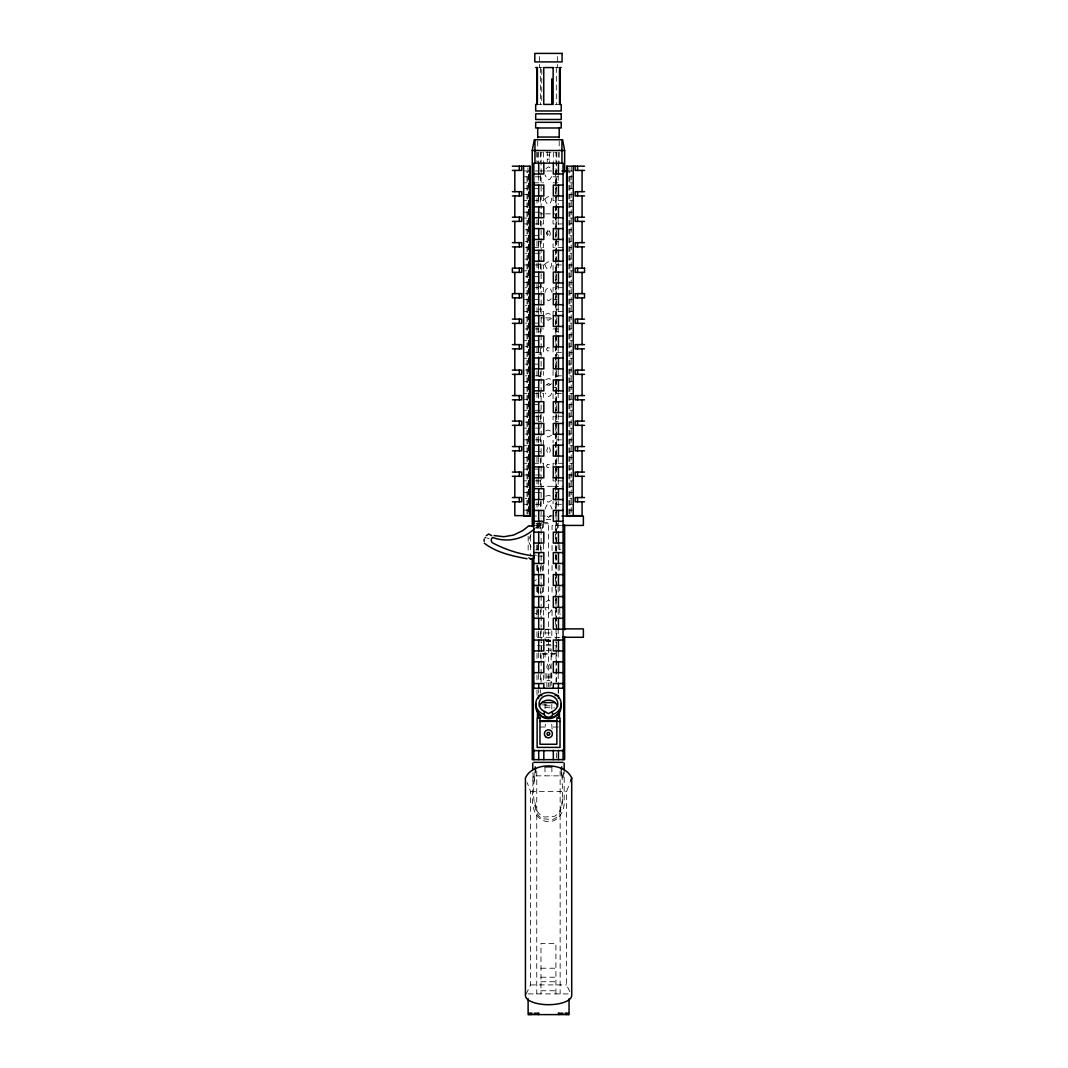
<?xml version="1.0" encoding="UTF-8"?>
<svg xmlns="http://www.w3.org/2000/svg" width="1068" height="1068" viewBox="0 0 1068 1068"><rect width="100%" height="100%" fill="white"/><g stroke="black" fill="none" stroke-linecap="round" stroke-linejoin="round"><path stroke-width="0.75" stroke-dasharray="5 3.75" d="M532.718 781.042L533.533 772.578M544.907 727.468L545.401 724.197M552.116 729.177L551.755 724.197M534.16 781.109L535.148 772.845M562.729 798.797L560.5 809.197A13.977 12.843 0 0 1 554.439 816.312L544.72 817.033L542.464 816.312A13.977 12.843 0 0 1 536.39 809.197L534.16 798.797M535.148 770.362C533.8 783.965 531.997 798.517 536.39 811.693A13.977 12.843 0 0 0 542.464 818.809L552.169 819.516L554.439 818.809A13.977 12.843 0 0 0 560.5 811.693L562.729 801.294L561.928 771.577M545.027 292.579L545.975 289.642L548.578 287.719L550.407 288.6L552.116 292.579M545.027 509.182L546.736 505.204L548.578 504.323L550.407 505.204L552.116 509.182M569.778 991.518L566.574 984.91L566.574 791.508L569.992 782.564M530.943 534.374L528.246 540.808L531.383 547.657M551.755 176.594L549.526 179.651L547.63 179.651L545.027 175.018M551.755 393.198L550.407 395.601L548.578 396.468L546.736 395.601L545.401 393.198M551.755 609.801L549.526 612.845L547.63 612.845L545.027 608.213M526.083 994.161L530.582 984.91L530.582 791.508L527.151 782.564M535.388 528.046L538.98 525.443L542.557 528.046L534.868 528.046M545.975 168.677L548.578 166.768L551.168 168.677M551.168 298.906L548.578 300.829L545.975 298.906M545.975 385.281L548.578 383.372L551.168 385.281M551.168 515.51L548.578 517.419L545.975 515.51M545.975 601.885L548.578 599.976L551.168 601.885M551.502 318.518L548.325 320.28L545.721 319.252M551.502 383.706L549.272 385.348L545.721 384.44M551.502 435.25L548.325 437.012L545.134 435.25M551.502 500.438L548.325 502.2L545.134 500.438M535.095 580.565L536.376 579.75M545.721 314.259L548.325 313.218L551.502 314.98M545.721 379.434L549.272 378.526L551.502 380.168M545.721 430.991L548.325 429.95L551.502 431.726M545.721 496.179L549.272 495.258L551.502 496.9M535.695 549.886L537.124 549.459M559.765 614.234L560.513 614.127M538.846 67.564L542.17 67.564M554.733 67.564L560.139 67.564M536.75 104.41L541.756 104.41L541.756 67.564M555.133 104.41L559.499 104.41M547.23 155.02L549.66 155.02M547.23 159.119L549.66 159.119M523.761 170.96L527.005 170.96L527.005 514.549M535.455 170.96L538.699 170.96M540.328 170.96L545.201 170.96M546.736 170.96L558.19 170.96M573.129 170.96L569.885 170.96L569.885 514.549M523.761 176.807L527.005 176.807M535.375 176.807L543.572 176.807M553.064 176.807L561.434 176.807M569.885 176.807L573.129 176.807M523.761 182.802L527.005 182.802M533.826 182.802L543.572 182.802M553.064 182.802L561.434 182.802M569.885 182.802L573.129 182.802M523.761 188.662L527.005 188.662M533.826 188.662L543.572 188.662M569.885 188.662L573.129 188.662M523.761 194.643L527.005 194.643M569.885 194.643L573.129 194.643M523.761 200.504L527.005 200.504M533.826 200.504L543.572 200.504L543.572 197.58M563.063 200.504L553.064 200.504L553.064 197.58M569.885 200.504L573.129 200.504M523.761 206.364L527.005 206.364M569.885 206.364L573.129 206.364M523.761 212.225L527.005 212.225M535.455 212.225L541.957 212.225M569.885 212.225L573.129 212.225M540.408 213.854L542.824 213.854M545.534 213.854L551.355 213.854M554.065 213.854L556.481 213.854M523.761 218.086L527.005 218.086M569.885 218.086L573.129 218.086M523.761 223.946L527.005 223.946M533.826 223.946L543.572 223.946L543.572 218.086M563.063 223.946L553.064 223.946L553.064 219.554M569.885 223.946L573.129 223.946M525.389 229.807L527.005 229.807M569.885 229.807L571.5 229.807M525.389 235.668L527.005 235.668M533.826 235.668L541.957 235.668M569.885 235.668L571.5 235.668M525.389 241.528L527.005 241.528M569.885 241.528L571.5 241.528M538.699 241.742L541.129 241.742M556.014 241.742L558.19 241.742M525.389 247.389L527.005 247.389M533.826 247.389L543.572 247.389L543.572 241.528M563.063 247.389L553.064 247.389L553.064 241.528M569.885 247.389L571.5 247.389M525.389 253.249L527.005 253.249M535.375 253.249L543.572 253.249M569.885 253.249L571.5 253.249M525.389 259.11L527.005 259.11M569.885 259.11L571.5 259.11M538.699 264.223L541.129 264.223M556.014 264.223L558.19 264.223M523.761 264.971L527.005 264.971M533.826 264.971L543.572 264.971L543.572 269.363M561.434 264.971L553.064 264.971L553.064 270.818M569.885 264.971L573.129 264.971M523.761 270.818L527.005 270.818M569.885 270.818L573.129 270.818M525.389 276.679L527.005 276.679M533.826 276.679L541.957 276.679M569.885 276.679L571.5 276.679M523.761 282.539L527.005 282.539M569.885 282.539L573.129 282.539M538.699 286.718L541.129 286.718M556.014 286.718L558.19 286.718M525.389 287.692L527.005 287.692M533.826 287.692L543.572 287.692L543.572 293.553M563.063 287.692L553.064 287.692L553.064 293.553M569.885 287.692L571.5 287.692M525.389 293.553L527.005 293.553M569.885 293.553L571.5 293.553M523.761 299.534L527.005 299.534M533.826 299.534L541.957 299.534M553.064 299.534L556.909 299.534M569.885 299.534L573.129 299.534M525.389 305.395L527.005 305.395M569.885 305.395L571.5 305.395M538.699 309.213L541.129 309.213M556.014 309.213L558.19 309.213M523.761 311.375L527.005 311.375M533.826 311.375L543.572 311.375L543.572 317.236M563.063 311.375L553.064 311.375L553.064 317.236M569.885 311.375L573.129 311.375M525.389 317.236L527.005 317.236M569.885 317.236L571.5 317.236M541.009 317.93L543.185 317.93M545.721 317.93L551.168 317.93M525.389 323.097L527.005 323.097M533.826 323.097L543.572 323.097M569.885 323.097L571.5 323.097M525.389 328.957L527.005 328.957M533.826 328.957L543.572 328.957M553.064 328.957L561.434 328.957M569.885 328.957L571.5 328.957M538.699 331.694L541.129 331.694M556.014 331.694L558.19 331.694M523.761 334.818L527.005 334.818M569.885 334.818L573.129 334.818M523.761 340.679L527.005 340.679M533.826 340.679L541.957 340.679M569.885 340.679L573.129 340.679M525.389 346.539L527.005 346.539M569.885 346.539L571.5 346.539M523.761 352.4L527.005 352.4M535.375 352.4L543.572 352.4L543.572 348.008M561.434 352.4L553.064 352.4L553.064 346.539M569.885 352.4L573.129 352.4M538.699 354.189L541.129 354.189M556.014 354.189L558.19 354.189M523.761 358.261L527.005 358.261M569.885 358.261L573.129 358.261M525.389 364.121L527.005 364.121M533.826 364.121L541.957 364.121M569.885 364.121L571.5 364.121M525.389 369.982L527.005 369.982M569.885 369.982L571.5 369.982M525.389 375.843L527.005 375.843M535.375 375.843L543.572 375.843L543.572 371.45M561.434 375.843L553.064 375.843L553.064 369.982M569.885 375.843L571.5 375.843M538.699 376.67L541.129 376.67M556.014 376.67L558.19 376.67M523.761 381.703L527.005 381.703M569.885 381.703L573.129 381.703M523.761 387.564L527.005 387.564M533.826 387.564L541.957 387.564M553.064 387.564L556.401 387.564M569.885 387.564L573.129 387.564M523.761 393.424L527.005 393.424M533.826 393.424L543.572 393.424L543.572 399.285M561.434 393.424L553.064 393.424L553.064 399.285M569.885 393.424L573.129 393.424M523.761 399.285L527.005 399.285M569.885 399.285L573.129 399.285M523.761 404.425L527.005 404.425M533.826 404.425L541.957 404.425M569.885 404.425L573.129 404.425M523.761 410.286L527.005 410.286M535.375 410.286L543.572 410.286M569.885 410.286L573.129 410.286M523.761 416.266L527.005 416.266M535.375 416.266L543.572 416.266L543.572 422.127M563.063 416.266L553.064 416.266L553.064 422.127M569.885 416.266L573.129 416.266M538.699 421.66L541.129 421.66M556.014 421.66L558.19 421.66M525.389 422.127L527.005 422.127M569.885 422.127L571.5 422.127M523.761 428.121L527.005 428.121M535.455 428.121L541.957 428.121M569.885 428.121L573.129 428.121M525.389 433.982L527.005 433.982M569.885 433.982L571.5 433.982M523.761 439.842L527.005 439.842M535.375 439.842L543.572 439.842L543.572 445.69M561.434 439.842L553.064 439.842L553.064 442.766M569.885 439.842L573.129 439.842M523.761 445.69L527.005 445.69M569.885 445.69L573.129 445.69M523.761 451.55L527.005 451.55M535.455 451.55L543.572 451.55M569.885 451.55L573.129 451.55M523.761 457.411L527.005 457.411M569.885 457.411L573.129 457.411M523.761 463.272L527.005 463.272M533.826 463.272L543.572 463.272L543.572 467.664M563.063 463.272L553.064 463.272L553.064 467.664M569.885 463.272L573.129 463.272M523.761 469.132L527.005 469.132M533.826 469.132L541.957 469.132M555.627 469.132L558.19 469.132M569.885 469.132L573.129 469.132M523.761 474.993L527.005 474.993M535.455 474.993L543.572 474.993M569.885 474.993L573.129 474.993M523.761 480.854L527.005 480.854M535.375 480.854L543.572 480.854M563.063 480.854L553.064 480.854L553.064 476.461M569.885 480.854L573.129 480.854M538.673 486.287L558.217 486.287M523.761 486.714L527.005 486.714M533.826 486.714L543.572 486.714M553.064 486.714L563.063 486.714M569.885 486.714L573.129 486.714M523.761 492.575L527.005 492.575M535.455 492.575L541.957 492.575M555.627 492.575L558.19 492.575M569.885 492.575L573.129 492.575M525.389 498.436L527.005 498.436M569.885 498.436L571.5 498.436M523.761 504.296L527.005 504.296M535.375 504.296L543.572 504.296L543.572 498.436M561.434 504.296L553.064 504.296L553.064 501.359M569.885 504.296L573.129 504.296M523.761 510.157L527.005 510.157M569.885 510.157L573.129 510.157M531.824 516.018L536.536 516.018M540.301 516.018L558.19 516.018M546.215 519.569L550.688 519.569M542.557 522.492L548.445 522.492L548.445 686.604M535.842 523.747L548.445 523.747M535.362 525.523L538.98 525.443M561.448 525.429L552.049 525.429L552.049 530.436M537.751 556.081L542.557 556.081M545.241 607.572L548.445 607.572M546.189 629.266L551.822 629.266L545.214 629.319M545.067 632.95L551.822 632.95M537.324 637.276L561.448 637.276M543.198 639.972L550.701 639.972M545.267 640.092L551.622 640.092M545.748 640.987L551.141 640.987M546.189 641.241L550.701 641.241M546.189 644.351L550.701 644.351M537.324 645.726L556.388 645.726M548.445 648.984L551.128 648.984L551.128 685.402M546.189 650.679L550.701 650.679M541.69 653.803L555.2 653.803M546.883 676.979L550.007 676.979M546.883 680.503L550.007 680.503M541.903 704.88L548.445 704.88M545.067 705.801L551.822 705.801M545.067 707.577L554.666 707.91M539.981 727.028L543.826 727.028M553.317 727.028L558.444 727.028M530.582 791.508L566.574 791.508M540.969 968.222L555.921 968.222M540.969 977.22L555.921 977.22M540.969 981.759L555.921 981.759M530.582 984.91L566.574 984.91M540.969 990.757L555.921 990.757M528.113 993.908L569.044 993.908M559.765 549.459L560.513 549.566M537.124 614.234L535.095 613.312M536.376 555.654L535.095 554.839M563.357 772.578L564.184 781.042M561.741 772.845L562.729 781.109M571.206 166.181L571.206 513.988M568.937 167.85L568.937 513.988M564.184 768.826L564.184 801.36C564.919 812.147 556.722 824.683 544.453 821.025C525.296 813.576 535.268 785.915 532.718 771.39M561.314 769.854L561.314 775.849L535.575 775.849L535.575 769.854M560.139 770.989L560.139 993.908M559.765 544.747L559.765 550.073M559.765 565.306L559.765 573.369M559.765 585.945L559.765 594.863M559.765 607.932L559.765 617.251M559.191 140.963L559.191 150.681M559.191 152.31L559.191 162.029M558.444 689.754L558.444 692.865M558.19 152.097L558.19 162.149M558.19 175.446L558.19 183.109M558.19 194.643L558.19 204.776M558.19 219.554L558.19 227.631M558.19 240.968L558.19 248.537M558.19 262.635L558.19 270.137M558.19 284.302L558.19 293.553M558.217 306.276L558.19 314.312M558.19 327.649L558.217 334.578M558.19 346.539L558.19 356.525M558.19 370.382L558.19 378.125M558.19 392.664L558.19 399.739M558.217 414.477L558.19 422.661M558.19 435.998L558.19 443.3M558.19 457.184L558.19 464.794M558.19 479.345L558.19 488.049M558.217 501.146L558.217 509.409M558.217 522.679L558.19 530.436M558.217 544.346L558.19 550.461M558.19 565.479L558.19 573.022M558.19 587.16L558.19 594.689M558.217 609.347L558.19 617.197M558.19 628.878L558.19 638.01M558.19 652.161L558.19 659.677M558.19 673.654L558.19 682.999M558.19 689.648L558.19 693.506M557.336 56.551L557.336 62.852M557.336 64.414L557.336 67.564M557.309 523.6L557.309 530.209M556.548 152.19L556.548 681.931M556.548 752.993L556.548 758M556.321 67.564L556.321 104.41M556.014 182.321L556.014 152.323L541.129 152.323L541.129 518.914M556.014 183.99L556.014 203.975M556.014 205.643L556.014 216.096M556.014 217.311L556.014 237.31M556.014 238.978L556.014 268.962M556.014 270.631L556.014 302.911M556.014 303.966L556.014 323.951M556.014 325.62L556.014 344.737M556.014 345.618L556.014 355.617M556.014 357.286L556.014 377.284M556.014 378.94L556.014 399.165M556.014 400.607L556.014 410.9M556.014 412.275L556.014 432.393M556.014 433.928L556.014 464.794M556.014 465.595L556.014 497.247M556.014 498.916L556.014 518.914M556.014 520.583L556.014 572.234M556.014 573.903L556.014 593.901M556.014 595.57L556.014 605.569M556.014 607.225L556.014 627.223M556.014 628.892L556.014 658.889M556.014 660.558L556.014 682.212M555.921 993.908L555.921 943.418L540.969 943.418L540.969 993.908M555.64 170.96L555.64 516.018M555.654 525.429L555.654 543.786M555.654 545.454L555.654 575.492M555.654 577.161L555.654 597.172M555.654 598.841L555.654 608.853M555.654 610.522L555.654 627.21M555.2 652.708L555.2 654.043L541.69 654.043L541.69 642.335M553.317 152.097L553.317 161.548M552.049 545.454L552.049 550.461M552.049 565.479L552.049 572.154M552.049 587.16L552.049 593.835M552.049 610.522L552.049 617.197M551.822 630.707L551.822 637.943M551.822 652.067L551.822 660.264M551.822 673.374L551.822 682.626M551.822 704.239L551.822 708.965M551.889 766.851L551.889 775.849M550.007 640.092L550.007 640.987M550.007 673.521L550.007 686.951M549.66 152.03L549.66 163.124M547.23 150.521L547.23 161.789M546.883 640.092L546.883 640.987M546.883 673.521L546.883 686.951M545.067 629.319L545.067 639.599M545.067 652.067L545.067 661.092M545.067 673.374L545.067 682.626M545.067 703.665L545.067 708.965M544.987 766.851L544.987 775.849M543.572 152.097L543.572 161.548M543.639 522.492L543.639 530.395M543.639 544.173L543.639 550.848M543.639 565.292L543.639 572.541M543.639 586.893L543.639 594.222M543.639 610.162L543.639 616.81M543.639 631.762L543.639 638.41M543.639 653.362L543.639 660.011M543.639 674.976L543.639 681.624M542.557 523.881L542.557 528.046M542.557 566.053L542.557 572.688M542.557 587.64L542.557 594.275M541.129 520.583L541.129 572.234M541.129 573.903L541.129 593.901M541.129 595.57L541.129 605.569M541.129 607.225L541.129 627.223M541.129 628.892L541.129 658.889M541.129 660.558L541.129 682.212M540.568 67.564L540.568 104.41M540.355 152.19L540.355 162.176M540.355 175.486L540.355 182.147M540.355 197.126L540.355 203.788M540.355 220.422L540.355 227.083M540.355 242.062L540.355 248.724M540.355 263.703L540.355 270.351M540.355 283.674L540.355 291.991M540.355 306.97L540.355 313.632M540.355 328.597L540.355 333.59M540.355 348.569L540.355 356.899M540.355 371.878L540.355 378.526M540.355 391.849L540.355 398.498M540.355 415.145L540.355 421.807M540.355 436.785L540.355 443.434M540.355 458.412L540.355 465.074M540.355 480.053L540.355 486.714M540.355 501.693L540.355 508.341M540.355 523.32L540.355 529.982M540.355 544.96L540.355 549.953M540.355 566.601L540.355 573.249M540.355 588.228L540.355 594.889M540.355 609.868L540.355 616.53M540.355 631.508L540.355 638.157M540.355 653.135L540.355 659.797M540.355 674.776L540.355 681.437M540.355 689.754L540.355 693.079M539.567 56.551L539.567 62.852M539.567 64.414L539.567 67.564M539.58 521.945L539.58 530.209M538.699 152.097L538.699 162.176M538.699 175.486L538.699 183.109M538.699 197.126L538.699 204.776M538.673 219.714L538.699 227.631M538.699 240.968L538.699 248.724M538.699 262.635L538.699 270.351M538.699 283.674L538.699 293.086M538.673 306.276L538.699 314.312M538.699 327.649L538.673 334.578M538.699 347.647L538.699 356.899M538.699 370.382L538.699 378.526M538.699 391.849L538.699 399.739M538.673 414.477L538.699 422.661M538.699 435.998L538.699 443.434M538.699 457.184L538.699 465.074M538.699 479.345L538.699 488.049M538.673 501.146L538.673 509.409M538.673 522.679L538.699 529.982M538.673 544.346L538.699 549.953M538.699 573.249L538.673 566.013L538.592 570.365M538.673 587.68L538.699 594.889M538.673 609.347L538.699 616.53M538.673 631.014L538.699 638.157M538.673 652.668L538.699 659.797M538.673 674.335L538.699 682.999M538.699 689.648L538.699 693.079M538.446 197.58L538.446 200.504M538.446 218.086L538.446 223.946M538.446 241.528L538.446 247.389M538.446 264.971L538.446 269.363M538.446 287.692L538.446 292.085M538.446 311.375L538.446 314.312M538.446 346.539L538.446 352.4M538.446 369.982L538.446 375.843M538.446 393.424L538.446 399.285M538.446 416.266L538.446 422.127M538.446 439.842L538.446 442.766M538.446 498.436L538.446 504.296M538.592 544.587L538.592 549.166M538.592 549.473L538.592 550.3M538.592 570.939L538.592 572.982M538.592 586.425L538.592 590.657M538.592 590.938L538.592 594.168M538.592 609.481L538.592 612.084M538.592 612.431L538.592 616.904M538.592 633.644L538.592 636.995M537.711 140.963L537.711 150.681M537.711 152.31L537.711 162.029M537.751 522.492L537.751 528.046M537.751 566.053L537.751 572.688M537.751 587.64L537.751 594.275M537.124 544.747L537.124 550.073M537.124 565.306L537.124 573.369M537.124 586.572L537.124 594.863M537.124 607.932L537.124 617.251M536.99 198.074L536.99 204.722M536.99 219.674L536.99 226.323M536.99 241.275L536.99 247.923M536.99 262.875L536.99 269.523M536.99 284.475L536.99 292.792M536.99 307.744L536.99 314.392M536.99 327.676L536.99 334.324M536.99 347.621L536.99 355.924M536.99 370.876L536.99 377.525M536.99 392.477L536.99 399.125M536.99 415.746L536.99 422.394M536.99 437.346L536.99 443.994M536.99 457.278L536.99 463.926M536.99 478.878L536.99 487.195M536.99 502.147L536.99 508.795M536.99 523.747L536.99 530.395M536.99 545.347L536.99 550.327M536.99 565.292L536.99 571.941M536.99 586.893L536.99 593.541M536.99 610.162L536.99 616.81M536.99 631.762L536.99 638.41M536.99 653.362L536.99 660.011M536.99 674.976L536.99 681.624M536.99 689.928L536.99 694.921M536.75 152.097L536.75 161.548M536.75 770.989L536.75 993.908M530.529 536.083L530.529 556.081M528.633 174.284L528.633 514.349M528.513 174.284L528.513 514.349M528.166 536.296L528.166 552.783M527.952 167.85L527.952 513.988M489.184 538.632A54.468 46.057 90 0 1 486.754 537.898M544.773 199.102C549.806 214.494 557.029 188.182 544.773 199.102M544.773 264.29C549.806 279.683 557.029 253.37 544.773 264.29M547.657 230.955L546.736 233.799L547.657 236.629L549.486 236.629L550.407 233.799L549.486 230.955L547.657 230.955M547.657 447.559L546.736 450.402L547.657 453.233L549.486 453.233L550.407 450.402L549.486 447.559L547.657 447.559M547.657 664.163L546.736 666.993L547.657 669.836L549.486 669.836L550.407 666.993L549.486 664.163L547.657 664.163M547.403 231.075L546.482 232.61L547.403 234.132L549.232 234.132L550.154 232.61L549.232 231.075L547.403 231.075M547.403 347.821L546.482 349.343L547.403 350.878L549.232 350.878L550.154 349.343L549.232 347.821L547.403 347.821M547.403 464.553L546.482 466.075L547.403 467.61L549.232 467.61L550.154 466.075L549.232 464.553L547.403 464.553"/><path stroke-width="1.5" d="M523.64 515.644L523.64 166.181M514.816 501.8L514.816 515.644L530.008 515.644L530.008 166.181L512.386 166.181M582.073 501.8L582.073 515.644L566.881 515.644L566.881 166.181L584.516 166.181M538.579 713.571L538.566 717.896L538.552 713.491A11.374 10.173 0 0 0 558.297 713.651L558.431 717.816M552.183 711.502L552.583 714.492A4.646 1.922 -24.6 0 1 551.702 716.014C548.645 719.044 542.13 715.96 544.653 711.462L543.759 711.128A9.412 8.424 0 0 1 541.249 698.432A9.412 8.424 0 0 1 555.68 698.432A9.412 8.424 0 0 1 553.171 711.128L548.458 713.638L544.653 711.462M537.484 709.766L537.458 716.361M559.445 716.454L559.472 709.873M532.251 526.658L532.251 150.521L534.307 139.734L562.596 139.734L564.638 150.521L564.638 172.162M570.566 781.068L571.714 778.091C564.932 761.831 532.211 761.831 525.429 778.091L525.429 995.483A23.136 9.212 0 0 0 548.578 1004.694A23.136 9.212 0 0 0 571.714 995.483L571.714 778.091M486.26 535.629L488.77 534L491.614 535.629M534.28 557.79L530.743 559.205M528.887 525.75L522.906 530.529L513.681 535.028L503.909 536.737L494.084 535.562M529.661 526.137L533.907 525.523M552.583 714.492L554.759 713.691A12.696 11.348 0 0 0 558.217 696.576A12.696 11.348 0 0 0 538.779 696.51A12.696 11.348 0 0 0 542.077 713.651L544.239 714.452M535.682 67.564L537.391 67.564L537.391 104.41L535.682 104.41L535.682 110.979L561.207 110.979L561.207 104.41L559.499 104.41L559.499 67.564L561.207 67.564M538.112 137.038L558.778 137.038M532.251 150.521L564.638 150.521M512.386 170.426L521.745 170.426L521.745 166.181M584.516 170.426L575.145 170.426L575.145 166.181M528.633 170.96L530.262 170.96L530.262 516.018L523.761 516.018M561.928 170.96L568.256 170.96M533.826 173.991L543.826 173.991L543.826 163.124M563.063 173.991L553.317 173.991L553.317 163.124M534.427 183.122L533.546 183.122L533.546 523.747L532.718 523.747M533.826 185.098L543.826 185.098L543.826 195.978L533.826 195.978M563.063 185.098L553.317 185.098L553.317 195.978L563.063 195.978M512.386 191.679L521.745 191.679L521.745 195.925L512.386 195.925M584.516 191.679L575.145 191.679L575.145 195.925L584.516 195.925M533.826 206.845L543.826 206.845L543.826 217.725L533.826 217.725M563.063 206.845L553.317 206.845L553.317 217.725L563.063 217.725M512.386 217.164L521.745 217.164L521.745 221.41L512.386 221.41M584.516 217.164L575.145 217.164L575.145 221.41L584.516 221.41M533.826 228.592L543.826 228.592L543.826 239.459L533.826 239.459M563.063 228.592L553.317 228.592L553.317 239.459L563.063 239.459M512.386 242.65L521.745 242.65L521.745 246.895L512.386 246.895M584.516 242.65L575.145 242.65L575.145 246.895L584.516 246.895M533.826 250.339L543.826 250.339L543.826 261.206L533.826 261.206M563.063 250.339L553.317 250.339L553.317 261.206L563.063 261.206M533.826 272.086L543.826 272.086L543.826 282.953L533.826 282.953M563.063 272.086L553.317 272.086L553.317 282.953L563.063 282.953M533.826 293.833L543.826 293.833L543.826 304.7L533.826 304.7M563.063 293.833L553.317 293.833L553.317 304.7L563.063 304.7M533.826 315.581L543.826 315.581L543.826 326.448L533.826 326.448M563.063 315.581L553.317 315.581L553.317 326.448L563.063 326.448M512.386 319.118L521.745 319.118L521.745 323.364L512.386 323.364M584.516 319.118L575.145 319.118L575.145 323.364L584.516 323.364M533.826 335.993L543.826 335.993L543.826 346.873L533.826 346.873M563.063 335.993L553.317 335.993L553.317 346.873L563.063 346.873M512.386 344.617L521.745 344.617L521.745 348.862L512.386 348.862M584.516 344.617L575.145 344.617L575.145 348.862L584.516 348.862M533.826 357.98L543.826 357.98L543.826 368.847L533.826 368.847M563.063 357.98L553.317 357.98L553.317 368.847L563.063 368.847M512.386 370.102L521.745 370.102L521.745 374.347L512.386 374.347M584.516 370.102L575.145 370.102L575.145 374.347L584.516 374.347M533.826 379.954L543.826 379.954L543.826 390.835L533.826 390.835M563.063 379.954L553.317 379.954L553.317 390.835L563.063 390.835M512.386 395.587L521.745 395.587L521.745 399.832L512.386 399.832M584.516 395.587L575.145 395.587L575.145 399.832L584.516 399.832M533.826 401.701L543.826 401.701L543.826 412.582L533.826 412.582M563.063 401.701L553.317 401.701L553.317 412.582L563.063 412.582M512.386 421.086L521.745 421.086L521.745 425.331L512.386 425.331M584.516 421.086L575.145 421.086L575.145 425.331L584.516 425.331M533.826 423.449L543.826 423.449L543.826 434.316L533.826 434.316M563.063 423.449L553.317 423.449L553.317 434.316L563.063 434.316M533.826 445.196L543.826 445.196L543.826 456.063L533.826 456.063M563.063 445.196L553.317 445.196L553.317 456.063L563.063 456.063M512.386 446.571L521.745 446.571L521.745 450.816L512.386 450.816M584.516 446.571L575.145 446.571L575.145 450.816L584.516 450.816M533.826 466.943L543.826 466.943L543.826 477.81L533.826 477.81M563.063 466.943L553.317 466.943L553.317 477.81L563.063 477.81M512.386 472.056L521.745 472.056L521.745 476.301L512.386 476.301M584.516 472.056L575.145 472.056L575.145 476.301L584.516 476.301M533.826 488.69L543.826 488.69L543.826 499.557L533.826 499.557M563.063 488.69L553.317 488.69L553.317 499.557L563.063 499.557M512.386 497.541L521.745 497.541L521.745 501.8L512.386 501.8M584.516 497.541L575.145 497.541L575.145 501.8L584.516 501.8M533.826 510.437L543.826 510.437L543.826 521.304L533.826 521.304M563.063 510.437L553.317 510.437L553.317 521.304L563.063 521.304M561.928 516.018L583.382 516.018L583.382 525.429L563.05 525.429M533.826 532.171L543.826 532.171L543.826 543.051L533.826 543.051M563.063 532.171L553.317 532.171L553.317 543.051L563.063 543.051M533.826 552.597L543.826 552.597L543.826 563.477L533.826 563.477M563.063 552.597L553.317 552.597L553.317 563.477L563.063 563.477M533.826 574.584L543.826 574.584L543.826 585.451L533.826 585.451M563.063 574.584L553.317 574.584L553.317 585.451L563.063 585.451M533.826 596.558L543.826 596.558L543.826 607.425L533.826 607.425M563.063 596.558L553.317 596.558L553.317 607.425L563.063 607.425M533.826 618.305L543.826 618.305L543.826 629.172L533.826 629.172M563.063 618.305L553.317 618.305L553.317 629.172L563.063 629.172M563.05 628.878L583.382 628.878L583.382 637.276L562.476 637.276M533.826 640.052L543.826 640.052L543.826 650.919L533.826 650.919M563.063 640.052L553.317 640.052L553.317 650.919L563.063 650.919M533.826 661.8L543.826 661.8L543.826 672.666L533.826 672.666M563.063 661.8L553.317 661.8L553.317 672.666L563.063 672.666M533.826 683.547L543.826 683.547L543.826 688.206M563.063 683.547L553.317 683.547L553.317 688.206M541.863 695.535L538.552 695.535L538.552 698.379M555.12 695.535L558.431 695.535L558.431 698.379M541.756 702.624L555.173 702.624M533.546 704.88L532.718 704.88L532.718 558.644M539.967 720.78L556.842 720.78M539.967 721.407L556.842 721.407M558.431 721.407L560.019 721.407M533.84 762.352L563.05 762.352M535.121 766.851L535.575 769.854M544.987 766.851L551.889 766.851M561.768 766.851L561.314 769.854M532.104 1013.252L528.807 1013.252L528.807 1014.6M534.107 1013.252L538.926 1013.252M558.217 1013.252L563.05 1013.252M565.052 1013.252L568.35 1013.252L568.35 1014.6M527.045 558.751C512.306 555.987 496.139 552.53 484.258 543.131M530.062 558.911L528.914 557.79M582.073 170.426L582.073 191.679M582.073 195.925L582.073 217.164M582.073 221.41L582.073 242.65M582.073 246.895L582.073 268.148M582.073 272.393L582.073 293.633M582.073 297.879L582.073 319.118M582.073 323.364L582.073 344.617M582.073 348.862L582.073 370.102M582.073 374.347L582.073 395.587M582.073 399.832L582.073 421.086M582.073 425.331L582.073 446.571M582.073 450.816L582.073 472.056M582.073 476.301L582.073 497.541M577.574 166.181L577.574 170.426M577.574 191.679L577.574 195.925M577.574 217.164L577.574 221.41M577.574 242.65L577.574 246.895M577.574 268.148L577.574 272.393M577.574 293.633L577.574 297.879M577.574 319.118L577.574 323.364M577.574 344.617L577.574 348.862M577.574 370.102L577.574 374.347M577.574 395.587L577.574 399.832M577.574 421.086L577.574 425.331M577.574 446.571L577.574 450.816M577.574 472.056L577.574 476.301M577.574 497.541L577.574 501.8M573.262 166.181L573.262 515.644M569.044 998.74L569.044 1014.6L528.113 1014.6L528.113 998.74M566.881 166.181L566.881 515.644M566.627 170.96L566.627 516.018M566.294 1013.252L566.294 1014.6M564.638 524.989L564.638 629.84M564.638 636.501L564.638 759.655L532.251 759.655L532.251 558.27M564.184 763.166L564.184 769.801M563.063 688.206L563.063 163.124L533.826 163.124L533.826 688.206M563.063 749.656L563.063 759.655M561.942 139.734L561.942 163.124M560.139 67.564L560.139 104.41M559.191 127.986L559.191 137.719M558.804 1013.252L558.804 1014.6M558.444 163.124L558.444 173.991M558.444 185.098L558.444 195.978M558.444 206.845L558.444 217.725M558.444 228.592L558.444 239.459M558.444 250.339L558.444 261.206M558.444 272.086L558.444 282.953M558.444 293.833L558.444 304.7M558.444 315.581L558.444 326.448M558.444 335.993L558.444 346.873M558.444 357.98L558.444 368.847M558.444 379.954L558.444 390.835M558.444 401.701L558.444 412.582M558.444 423.449L558.444 434.316M558.444 445.196L558.444 456.063M558.444 466.943L558.444 477.81M558.444 488.69L558.444 499.557M558.444 510.437L558.444 521.304M558.444 532.171L558.444 543.051M558.444 552.597L558.444 563.477M558.444 574.584L558.444 585.451M558.444 596.558L558.444 607.425M558.444 618.305L558.444 629.172M558.444 640.052L558.444 650.919M558.444 661.8L558.444 672.666M558.444 683.547L558.444 688.206M558.444 750.337L558.444 759.655M553.317 750.337L553.317 759.655M551.755 78.898L551.755 104.41M543.826 750.337L543.826 759.655M538.699 163.124L538.699 173.991M538.699 185.098L538.699 195.978M538.699 206.845L538.699 217.725M538.699 228.592L538.699 239.459M538.699 250.339L538.699 261.206M538.699 272.086L538.699 282.953M538.699 293.833L538.699 304.7M538.699 315.581L538.699 326.448M538.699 335.993L538.699 346.873M538.699 357.98L538.699 368.847M538.699 379.954L538.699 390.835M538.699 401.701L538.699 412.582M538.699 423.449L538.699 434.316M538.699 445.196L538.699 456.063M538.699 466.943L538.699 477.81M538.699 488.69L538.699 499.557M538.699 510.437L538.699 521.304M538.699 532.171L538.699 543.051M538.699 552.597L538.699 563.477M538.699 574.584L538.699 585.451M538.699 596.558L538.699 607.425M538.699 618.305L538.699 629.172M538.699 640.052L538.699 650.919M538.699 661.8L538.699 672.666M538.699 683.547L538.699 688.206M538.699 750.337L538.699 759.655M538.339 1013.252L538.339 1014.6M537.711 127.986L537.711 137.719M536.75 67.564L536.75 104.41M534.948 139.734L534.948 163.124M533.826 749.656L533.826 759.655M532.718 763.166L532.718 769.801M530.849 1013.252L530.849 1014.6M530.008 166.181L530.008 515.644M519.315 166.181L519.315 170.426M519.315 191.679L519.315 195.925M519.315 217.164L519.315 221.41M519.315 242.65L519.315 246.895M519.315 268.148L519.315 272.393M519.315 293.633L519.315 297.879M519.315 319.118L519.315 323.364M519.315 344.617L519.315 348.862M519.315 370.102L519.315 374.347M519.315 395.587L519.315 399.832M519.315 421.086L519.315 425.331M519.315 446.571L519.315 450.816M519.315 472.056L519.315 476.301M519.315 497.541L519.315 501.8M514.816 170.426L514.816 191.679M514.816 195.925L514.816 217.164M514.816 221.41L514.816 242.65M514.816 246.895L514.816 268.148M514.816 272.393L514.816 293.633M514.816 297.879L514.816 319.118M514.816 323.364L514.816 344.617M514.816 348.862L514.816 370.102M514.816 374.347L514.816 395.587M514.816 399.832L514.816 421.086M514.816 425.331L514.816 446.571M514.816 450.816L514.816 472.056M514.816 476.301L514.816 497.541M560.74 703.585A12.696 11.348 0 0 1 548.405 717.83A12.696 11.348 0 0 1 536.216 703.492M539.367 706.335A9.412 8.424 0 0 1 540.315 704.306L541.81 702.57A9.412 8.424 0 0 1 555.12 702.57L556.615 704.306A9.412 8.424 0 0 1 557.563 706.335M534.107 555.947A159.759 135.102 90 0 1 492.722 542.944A3.004 2.536 -90 0 1 492.722 537.471A54.468 46.057 -90 0 0 534.347 528.954M484.231 541.329A3.004 2.536 -90 0 1 484.231 539.086M485.126 537.751A3.004 2.536 -90 0 1 485.553 537.471M562.075 53.4L534.814 53.4L534.814 61.904L562.075 61.904L562.075 53.4M553.131 67.564L543.759 67.564L543.759 104.41L553.131 104.41L553.131 67.564M561.207 113.822L535.682 113.822L535.682 119.483L561.207 119.483L561.207 113.822M561.207 122.326L535.682 122.326L535.682 127.986L561.207 127.986L561.207 122.326M521.745 268.148L512.386 268.148L512.386 272.393L521.745 272.393L521.745 268.148M584.516 268.148L575.145 268.148L575.145 272.393L584.516 272.393L584.516 268.148M521.745 293.633L512.386 293.633L512.386 297.879L521.745 297.879L521.745 293.633M584.516 293.633L575.145 293.633L575.145 297.879L584.516 297.879L584.516 293.633M563.837 688.273L533.319 688.273L533.319 750.657L563.837 750.657L563.837 688.273M539.967 717.843L537.124 717.843L537.124 747.386L560.019 747.386L560.019 717.843L556.842 717.843L556.842 744.249L539.967 744.249L539.967 717.843M547.697 735.078A1.428 1.428 0 0 0 549.833 733.85A1.428 1.428 0 0 0 547.697 732.608A1.428 1.428 0 0 0 547.697 735.078M545.561 736.693A4.032 4.032 0 0 0 552.303 734.891A4.032 4.032 0 0 0 547.363 729.951A4.032 4.032 0 0 0 545.561 736.693"/></g></svg>
